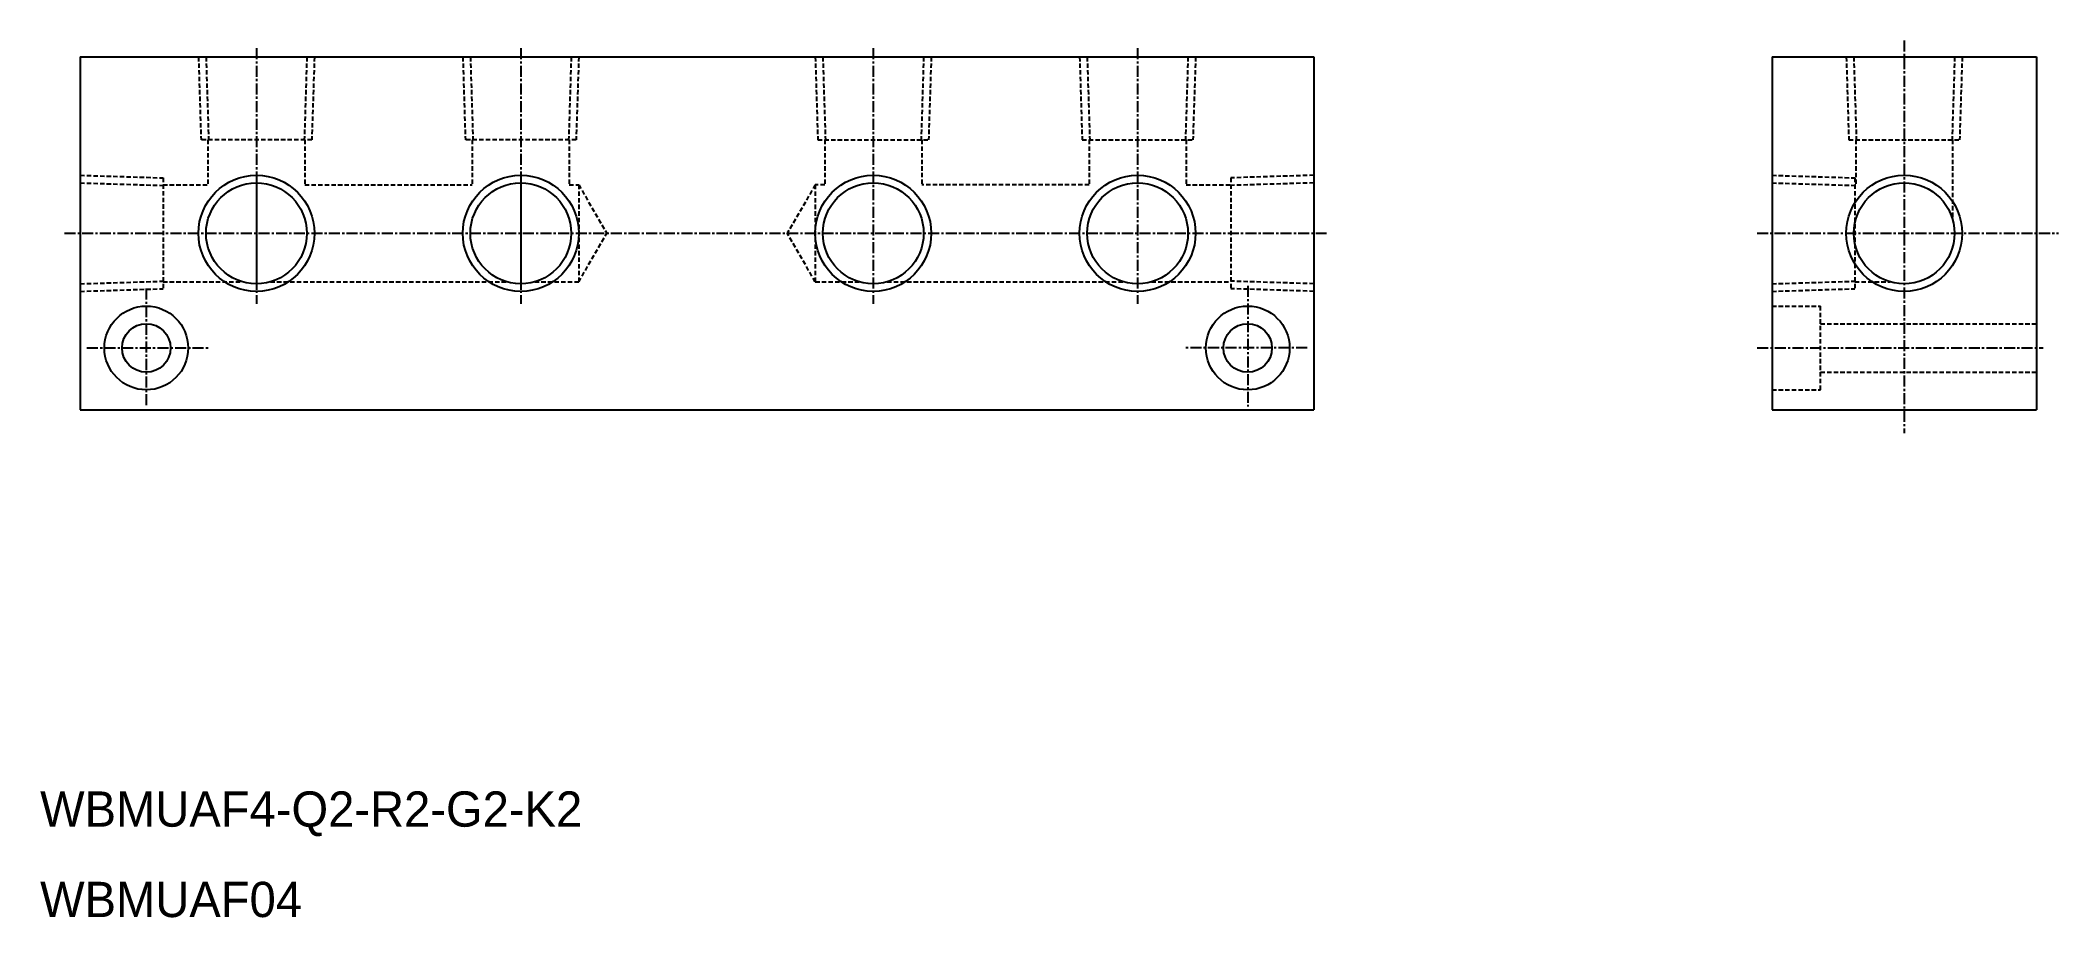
# Model space of a CAD drawing. Extents: x 867 to 1097, y 450 to 549.
import ezdxf

# ---------------------------------------------------------------- set-up
doc = ezdxf.new("R2010")
doc.units = 0
doc.linetypes.add('CENTER', pattern=[2, 1.25, -0.25, 0.25, -0.25])
doc.linetypes.add('DASHED', pattern=[0.75, 0.5, -0.25])
doc.layers.get('0').update_dxf_attribs({"linetype": 'CONTINUOUS'})
doc.layers.add('CENTER', color=1, linetype='CENTER')

msp = doc.modelspace()

# ---------------------------------------------------------------- linework, layer by layer
at = {"color": 7, "linetype": 'CONTINUOUS'}
for p, q in [((872.02, 547.16), (1012.02, 547.16)), ((872.02, 547.16), (872.02, 507.16)), ((1012.02, 547.16), (1012.02, 507.16)), ((1064.02, 547.16), (1094.02, 547.16)), ((1064.02, 547.16), (1064.02, 507.16)), ((1094.02, 547.16), (1094.02, 507.16)), ((872.02, 507.16), (1012.02, 507.16)), ((1064.02, 507.16), (1094.02, 507.16))]:
    msp.add_line(p, q, dxfattribs=at)
at = {"color": 3, "linetype": 'DASHED'}
for p, q in [((885.44, 547.16), (885.73, 537.76)), ((886.3, 547.16), (886.59, 537.76)), ((897.74, 547.16), (897.45, 537.76)), ((898.6, 547.16), (898.3, 537.76)), ((915.44, 547.16), (915.73, 537.76)), ((916.3, 547.16), (916.59, 537.76)), ((927.74, 547.16), (927.45, 537.76)), ((928.6, 547.16), (928.3, 537.76)), ((955.44, 547.16), (955.73, 537.76)), ((956.3, 547.16), (956.59, 537.76)), ((967.74, 547.16), (967.45, 537.76)), ((968.6, 547.16), (968.3, 537.76)), ((985.44, 547.16), (985.73, 537.76)), ((986.3, 547.16), (986.59, 537.76)), ((997.74, 547.16), (997.45, 537.76)), ((998.6, 547.16), (998.3, 537.76)), ((1072.45, 547.16), (1072.74, 537.76)), ((1073.3, 547.16), (1073.59, 537.76)), ((1084.75, 547.16), (1084.45, 537.76)), ((1085.6, 547.16), (1085.31, 537.76)), ((898.3, 537.76), (885.73, 537.76)), ((886.52, 537.76), (886.52, 532.66)), ((897.52, 537.76), (897.52, 532.66)), ((928.3, 537.76), (915.73, 537.76)), ((916.52, 537.76), (916.52, 532.66)), ((927.52, 537.76), (927.52, 532.66)), ((955.73, 537.76), (968.3, 537.76)), ((956.52, 537.76), (956.52, 532.66)), ((967.52, 537.76), (967.52, 532.66)), ((985.73, 537.76), (998.3, 537.76)), ((986.52, 537.76), (986.52, 532.66)), ((997.52, 537.76), (997.52, 532.66)), ((1072.74, 537.76), (1085.31, 537.76)), ((1073.52, 537.76), (1073.52, 532.66)), ((1084.52, 537.76), (1084.52, 528.74)), ((872.02, 533.74), (881.42, 533.45)), ((1012.02, 533.74), (1002.62, 533.45)), ((1064.02, 533.74), (1073.42, 533.45)), ((872.02, 532.88), (881.42, 532.59)), ((881.42, 533.45), (881.42, 520.88)), ((881.42, 532.66), (886.52, 532.66)), ((897.52, 532.66), (916.52, 532.66)), ((927.52, 532.66), (928.6, 532.66)), ((928.6, 532.66), (928.6, 521.66)), ((928.6, 532.66), (931.77, 527.16)), ((955.44, 532.66), (952.27, 527.16)), ((955.44, 532.66), (955.44, 521.66)), ((956.52, 532.66), (955.44, 532.66)), ((986.52, 532.66), (967.52, 532.66)), ((997.52, 532.66), (1002.62, 532.66)), ((1002.62, 533.45), (1002.62, 520.88)), ((1012.02, 532.88), (1002.62, 532.59)), ((1064.02, 532.88), (1073.42, 532.59)), ((1073.42, 533.45), (1073.42, 520.88)), ((1073.42, 532.66), (1073.52, 532.66)), ((928.6, 521.66), (931.77, 527.16)), ((955.44, 521.66), (952.27, 527.16)), ((872.02, 521.44), (881.42, 521.73)), ((872.02, 520.58), (881.42, 520.88)), ((881.42, 521.66), (890.44, 521.66)), ((893.6, 521.66), (920.44, 521.66)), ((923.6, 521.66), (928.6, 521.66)), ((955.44, 521.66), (960.44, 521.66)), ((963.6, 521.66), (990.44, 521.66)), ((993.6, 521.66), (1002.62, 521.66)), ((1012.02, 521.44), (1002.62, 521.73)), ((1012.02, 520.58), (1002.62, 520.88)), ((1064.02, 521.44), (1073.42, 521.73)), ((1064.02, 520.58), (1073.42, 520.88)), ((1073.42, 521.66), (1077.44, 521.66)), ((1064.02, 518.91), (1069.52, 518.91)), ((1069.52, 509.41), (1069.52, 518.91)), ((1069.52, 516.91), (1094.02, 516.91)), ((1069.52, 511.41), (1094.02, 511.41)), ((1064.02, 509.41), (1069.52, 509.41))]:
    msp.add_line(p, q, dxfattribs=at)
at = {"color": 3, "linetype": 'CONTINUOUS'}
for centre in [(892.02, 527.16), (922.02, 527.16), (962.02, 527.16), (992.02, 527.16), (1079.02, 527.16)]:
    msp.add_circle(centre, 6.58, dxfattribs=at)
at = {"color": 7, "linetype": 'CONTINUOUS'}
for centre, radius in [((892.02, 527.16), 5.72), ((922.02, 527.16), 5.72), ((962.02, 527.16), 5.72), ((992.02, 527.16), 5.72), ((1079.02, 527.16), 5.72), ((879.52, 514.16), 4.75), ((1004.52, 514.16), 4.75), ((879.52, 514.16), 2.75), ((1004.52, 514.16), 2.75)]:
    msp.add_circle(centre, radius, dxfattribs=at)
at = {"layer": 'CENTER', "color": 1, "linetype": 'CENTER'}
for p, q in [((892.02, 548.16), (892.02, 519.16)), ((922.02, 548.16), (922.02, 519.16)), ((962.02, 548.16), (962.02, 519.16)), ((992.02, 548.16), (992.02, 519.16)), ((1079.02, 549.03), (1079.02, 504.49)), ((892.02, 532.98), (892.02, 520.77)), ((922.02, 532.98), (922.02, 520.77)), ((870.25, 527.16), (1013.45, 527.16)), ((1062.32, 527.16), (1096.55, 527.16)), ((879.52, 520.91), (879.52, 507.52)), ((1004.52, 521.2), (1004.52, 507.52)), ((872.78, 514.16), (886.56, 514.16)), ((1011.26, 514.16), (997.48, 514.16)), ((1062.35, 514.16), (1094.78, 514.16))]:
    msp.add_line(p, q, dxfattribs=at)

# ---------------------------------------------------------------- texts
at = {"color": 7, "linetype": 'CONTINUOUS'}
for s, p in [('WBMUAF4-Q2-R2-G2-K2', (867.47, 459.88)), ('WBMUAF04', (867.47, 449.63))]:
    msp.add_text(s, height=4, dxfattribs=at).set_placement(p)

doc.saveas('drawing.dxf')
